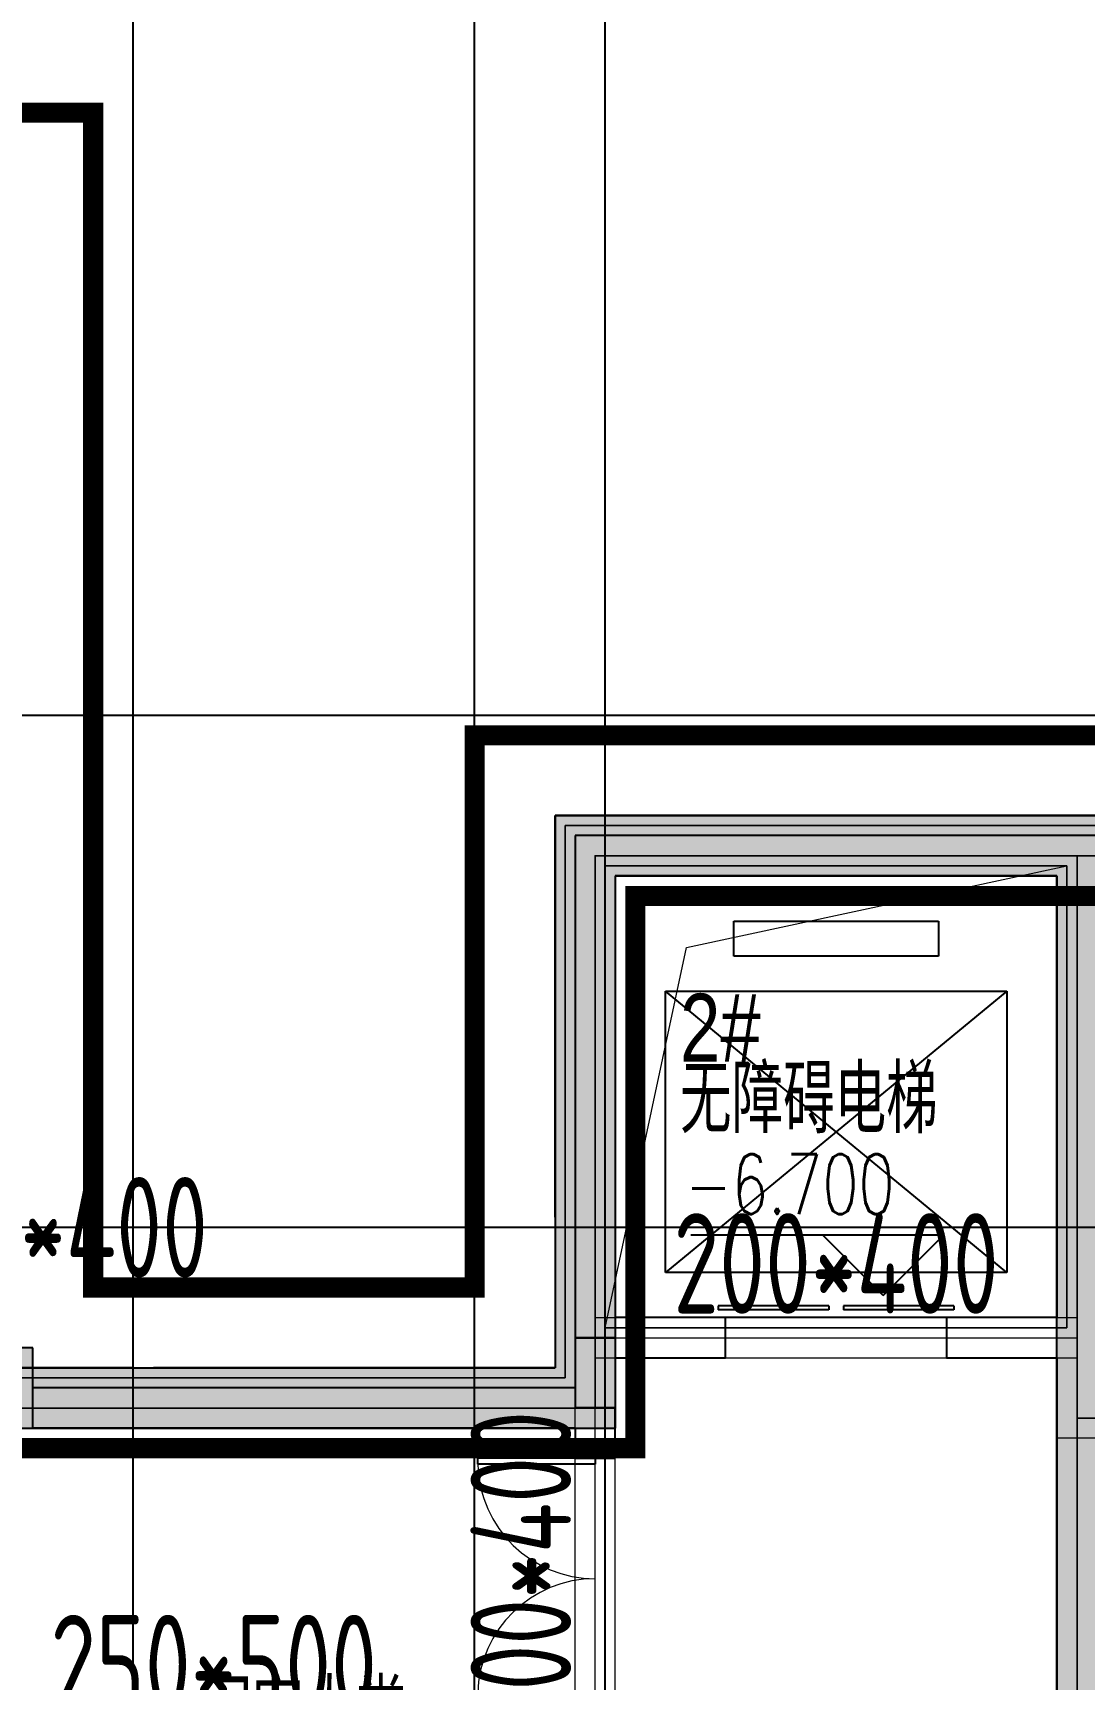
# Model space of a CAD drawing. Extents: x 369444 to 684549, y -549309 to 575337.
# Drawn here: x 434074 to 439310, y 460457 to 468654 of the extents above; entities that cross this region are included whole.
import ezdxf

# ---------------------------------------------------------------- set-up
doc = ezdxf.new("R2010")
doc.units = 0
doc.header["$LTSCALE"] = 1000
doc.header["$MEASUREMENT"] = 0
doc.linetypes.add('DASH', pattern=[0.35, 0.25, -0.1])
for name, color, linetype, lineweight, true_color in [('-1-0-1', 7, 'Continuous', 0, 0xc0c0c0), ('-1-1-2', 7, 'Continuous', 0, 0xc0c0c0), ('-2-0-1', 1, 'Continuous', 0, 0xff0000), ('-2-1-2', 9, 'Continuous', 0, 0x808080), ('1-6-1', 7, 'Continuous', 0, 0x55ff55), ('1-6-2', 7, 'Continuous', 0, 0x55ff55), ('11-6-5', 2, 'Continuous', 0, 0xffff00), ('12-6-1', 4, 'Continuous', 0, 0x00ffff), ('12-6-2', 4, 'Continuous', 0, 0x00ffff), ('12-6-5', 4, 'Continuous', 0, 0x00ffff), ('22-0-1', 7, 'Continuous', 0, 0x969696), ('22-0-2', 7, 'Continuous', 0, 0x969696)]:
    doc.layers.add(name, color=color, linetype=linetype, lineweight=lineweight, true_color=true_color)
for name, color, linetype in [('A-WALL-HATCH', 8, 'Continuous'), ('COLUMN', 9, 'Continuous'), ('DIM_ELEV', 3, 'Continuous'), ('DOTE', 1, 'Continuous'), ('EVTR', 2, 'Continuous'), ('HS-A-轮廓线-地下室', 3, 'DASH'), ('PUB_HATCH', 8, 'Continuous'), ('PUB_TEXT', 7, 'Continuous'), ('WALL', 9, 'Continuous'), ('WINDOW', 4, 'Continuous'), ('二期轮廓线', 8, 'DASH'), ('防火分区线', 7, 'Continuous')]:
    doc.layers.add(name, color=color, linetype=linetype)
doc.styles.add('_TCH_DIM', font='SIMPLEX', dxfattribs={"bigfont": 'GBCBIG'})
doc.styles.add('HNSJY', font='hnsjy-07.shx', dxfattribs={"width": 0.8, "bigfont": 'hnsjy-hz.shx'})
doc.styles.add('yjkcad', font='yjkeng.shx', dxfattribs={"width": 0.7, "height": 250, "bigfont": 'yjkchn.shx'})

# ---------------------------------------------------------------- blocks, each defined once
blk = doc.blocks.new('$DORLIB2D$00000127')
at = {"color": 0}
for points in [[(-0.5333, 0.7949), (-0.5333, 0.6904)], [(-0.0333, 0.7949), (-0.5333, 0.7949)], [(-0.0333, 0.7949), (-0.0333, 0.6904)], [(0.5333, 0.7949), (0.0333, 0.7949)], [(0.0333, 0.7949), (0.0333, 0.6904)], [(0.5333, 0.7949), (0.5333, 0.6904)], [(-0.0333, 0.6904), (-0.5333, 0.6904)], [(0.5333, 0.6904), (0.0333, 0.6904)], [(0.5, 0.5), (-0.5, 0.5)]]:
    blk.add_lwpolyline(points, dxfattribs=at)
blk = doc.blocks.new('$DorLib2D$00000002')
for p, q in [((-0.5, 0), (-0.5, 0.4875)), ((-0.475, 0.4875), (-0.5, 0.4875)), ((-0.475, 0), (-0.475, 0.4875)), ((0.475, 0), (0.475, 0.4875)), ((0.475, 0.4875), (0.5, 0.4875)), ((0.5, 0), (0.5, 0.4875)), ((-0.5, 0), (-0.475, 0)), ((0.5, 0), (0.475, 0))]:
    blk.add_line(p, q)
at = {"lineweight": 13}
for centre, start, end in [((-0.4875, 0), 0, 88.53072), ((0.4875, 0), 91.46928, 180)]:
    blk.add_arc(centre, 0.4875, start, end, dxfattribs=at)

msp = doc.modelspace()

# ---------------------------------------------------------------- hatches: boundary and pattern name
at = {"layer": 'A-WALL-HATCH'}
msp.add_hatch(color=256, dxfattribs=at).paths.add_polyline_path([(434074.7, 461706.5), (434074.7, 462106.5), (433674.7, 462106.5), (433674.7, 461706.5)])
at = {"layer": 'PUB_HATCH'}
h = msp.add_hatch(color=256, dxfattribs=at)
h.dxf.hatch_style = 1
h.paths.add_polyline_path([(433674.5, 461707), (433674.5, 462107), (434074.5, 462107), (434074.5, 461707)], flags=17)
h.paths.add_polyline_path([(405174.5, 461707), (405174.5, 462107), (404774.5, 462107), (404774.5, 461707)], flags=17)
h.paths.add_polyline_path([(419974.5, 457857), (420074.5, 457857), (420074.5, 458357), (419574.5, 458357), (419574.5, 457857), (419724.5, 457857)], flags=17)
h.paths.add_polyline_path([(420174.5, 458357), (419574.5, 458357), (419574.5, 455257), (419974.5, 455257), (419974.5, 455457), (419824.5, 455457), (419824.5, 458107), (420174.5, 458107)])
h.paths.add_polyline_path([(399474.5, 455257), (399474.5, 460257), (400224.5, 460257), (400224.5, 460007), (399724.5, 460007), (399724.5, 455257)])
h.paths.add_polyline_path([(409249.5, 456957), (409249.5, 460257), (409499.5, 460257), (409499.5, 456957)])
h.paths.add_polyline_path([(393024.5, 457657), (393024.5, 452107), (393524.5, 452107), (393524.5, 451857), (392774.5, 451857), (392774.5, 457657)])
h.paths.add_polyline_path([(396324.5, 451857), (395424.5, 451857), (395424.5, 452107), (396324.5, 452107), (396324.5, 454357), (396574.5, 454357), (396574.5, 452107), (397124.5, 452107), (397124.5, 451857)])
h.paths.add_polyline_path([(402924.5, 453557), (402924.5, 451107), (403824.5, 451107), (403824.5, 450857), (402674.5, 450857), (402674.5, 453557)])
h.paths.add_polyline_path([(405624.5, 459557), (405624.5, 460257), (407674.5, 460257), (407674.5, 460007), (405874.5, 460007), (405874.5, 459557)])
h.paths.add_polyline_path([(416074.5, 453557), (416074.5, 450857), (414924.5, 450857), (414924.5, 451107), (415824.5, 451107), (415824.5, 453557)])
h.paths.add_polyline_path([(413574.5, 458107), (413074.5, 458107), (413074.5, 455457), (413274.5, 455457), (413274.5, 455257), (412824.5, 455257), (412824.5, 458357), (413574.5, 458357)])
h.paths.add_polyline_path([(419274.5, 453557), (419274.5, 450857), (418624.5, 450857), (418624.5, 451107), (419024.5, 451107), (419024.5, 453557)])
h.paths.add_polyline_path([(406974.5, 461656.8), (406974.5, 462557), (410374.5, 462557), (410374.5, 461656.8), (410174.5, 461656.8), (410174.5, 462357), (407174.5, 462357), (407174.5, 461656.7)], flags=17)
h.paths.add_polyline_path([(405274.5, 455457), (405674.5, 455457), (405674.5, 458107), (405174.5, 458107), (405174.5, 458357), (405874.5, 458357), (405874.5, 455257), (405274.5, 455257)])
h.paths.add_polyline_path([(399724.5, 451107), (400124.5, 451107), (400124.5, 450857), (399474.5, 450857), (399474.5, 451857), (398924.5, 451857), (398924.5, 452107), (399474.5, 452107), (399474.5, 453757), (399724.5, 453757), (399724.5, 452107)])
h.paths.add_polyline_path([(405924.5, 451107), (406124.5, 451107), (406124.5, 450857), (405924.5, 450857), (405524.5, 450857), (405524.5, 451107), (405674.5, 451107), (405674.5, 453557), (405924.5, 453557)])
h.paths.add_polyline_path([(418674.5, 458357), (419274.5, 458357), (419274.5, 455257), (418874.5, 455257), (418874.5, 455457), (419024.5, 455457), (419024.5, 458107), (418674.5, 458107)])
h.paths.add_polyline_path([(396324.5, 456907), (396324.5, 457407), (394524.5, 457407), (394524.5, 457657), (396574.5, 457657), (396574.5, 456907)])
h.paths.add_polyline_path([(401924.5, 458107), (401374.5, 458107), (401374.5, 456307), (401124.5, 456307), (401124.5, 458357), (401924.5, 458357)])
h.paths.add_polyline_path([(410174.5, 464207), (410174.5, 464757), (407974.5, 464757), (407974.5, 464207), (407774.5, 464207), (407774.5, 464957), (410374.5, 464957), (410374.5, 464207)], flags=17)
h.paths.add_polyline_path([(413074.5, 451107), (413224.5, 451107), (413224.5, 450857), (412824.5, 450857), (412624.5, 450857), (412624.5, 451107), (412824.5, 451107), (412824.5, 453557), (413074.5, 453557)])
h.paths.add_polyline_path([(439124.5, 455257), (439124.5, 460007), (438624.5, 460007), (438624.5, 460257), (439374.5, 460257), (439374.5, 455257)])
h.paths.add_polyline_path([(429349.5, 456957), (429349.5, 460257), (429599.5, 460257), (429599.5, 456957)])
h.paths.add_polyline_path([(446074.5, 457657), (446074.5, 451857), (445324.5, 451857), (445324.5, 452107), (445824.5, 452107), (445824.5, 457657)])
h.paths.add_polyline_path([(441724.5, 451857), (441724.5, 452107), (442274.5, 452107), (442274.5, 454357), (442524.5, 454357), (442524.5, 452107), (443424.5, 452107), (443424.5, 451857), (442524.5, 451857)])
h.paths.add_polyline_path([(432974.5, 459557), (432974.5, 460007), (431174.5, 460007), (431174.5, 460257), (433224.5, 460257), (433224.5, 459557)])
h.paths.add_polyline_path([(423024.5, 453557), (423024.5, 451107), (423924.5, 451107), (423924.5, 450857), (422774.5, 450857), (422774.5, 453557)])
h.paths.add_polyline_path([(425274.5, 458357), (426024.5, 458357), (426024.5, 455257), (425574.5, 455257), (425574.5, 455457), (425774.5, 455457), (425774.5, 458107), (425274.5, 458107)])
h.paths.add_polyline_path([(419824.5, 453557), (419824.5, 451107), (420224.5, 451107), (420224.5, 450857), (419574.5, 450857), (419574.5, 453557)])
h.paths.add_polyline_path([(431674.5, 461656.8), (431674.5, 462357), (428674.5, 462357), (428674.5, 461656.8), (428474.5, 461656.8), (428474.5, 462557), (431874.5, 462557), (431874.5, 461656.8)], flags=17)
h.paths.add_polyline_path([(433574.5, 455257), (432974.5, 455257), (432974.5, 458357), (433674.5, 458357), (433674.5, 458107), (433174.5, 458107), (433174.5, 455457), (433574.5, 455457)])
h.paths.add_polyline_path([(439124.5, 452107), (439124.5, 453757), (439374.5, 453757), (439374.5, 452107), (439924.5, 452107), (439924.5, 451857), (439374.5, 451857), (439374.5, 450857), (438724.5, 450857), (438724.5, 451107), (439124.5, 451107)])
h.paths.add_polyline_path([(444324.5, 457407), (442524.5, 457407), (442524.5, 456907), (442274.5, 456907), (442274.5, 457657), (444324.5, 457657)])
h.paths.add_polyline_path([(432924.5, 453557), (433174.5, 453557), (433174.5, 451107), (433324.5, 451107), (433324.5, 450857), (432924.5, 450857), (432724.5, 450857), (432724.5, 451107), (432924.5, 451107)])
h.paths.add_polyline_path([(436924.5, 458357), (437724.5, 458357), (437724.5, 456307), (437474.5, 456307), (437474.5, 458107), (436924.5, 458107)])
h.paths.add_polyline_path([(436174.5, 453557), (436174.5, 450857), (435024.5, 450857), (435024.5, 451107), (435924.5, 451107), (435924.5, 453557)])
h.paths.add_polyline_path([(428474.5, 464207), (428474.5, 464957), (431074.5, 464957), (431074.5, 464207), (430874.5, 464207), (430874.5, 464757), (428674.5, 464757), (428674.5, 464207)], flags=17)
h.paths.add_polyline_path([(429349.5, 451107), (429349.5, 454357), (429599.5, 454357), (429599.5, 451107), (430324.5, 451107), (430324.5, 450857), (429349.5, 450857), (428624.5, 450857), (428624.5, 451107)])
h.paths.add_polyline_path([(425774.5, 453557), (426024.5, 453557), (426024.5, 451107), (426224.5, 451107), (426224.5, 450857), (426024.5, 450857), (425624.5, 450857), (425624.5, 451107), (425774.5, 451107)])
h.paths.add_polyline_path([(413074.5, 461657.3), (413324.5, 461657.3), (413324.5, 462157.3), (412824.5, 462157.3), (412824.5, 461657.3)], flags=17)
h.paths.add_polyline_path([(425774.5, 461657), (426024.5, 461657), (426024.5, 462157), (425524.5, 462157), (425524.5, 461657)], flags=17)
edge = h.paths.add_edge_path()
edge.add_line((413074.5, 461657), (413074.5, 460057))
edge.add_line((413074.5, 460057), (411074.5, 460057))
edge.add_line((411074.5, 460057), (411074.5, 460257))
edge.add_line((411074.5, 460257), (412824.5, 460257))
edge.add_line((412824.5, 460257), (412824.5, 461657.3))
edge.add_line((404774.5, 461707), (401874.5, 461707))
edge.add_line((401874.5, 461707), (401874.5, 464457))
edge.add_line((401874.5, 464457), (399674.5, 464457))
edge.add_line((399674.5, 464457), (399674.5, 461657))
edge.add_line((399674.5, 461657), (399174.5, 461657))
edge.add_line((399174.5, 461657), (399174.5, 461857))
edge.add_line((399174.5, 461857), (399474.5, 461857))
edge.add_line((399474.5, 461857), (399474.5, 464457))
edge.add_line((399474.5, 464457), (397174.5, 464457))
edge.add_line((397174.5, 464457), (397174.5, 463507))
edge.add_line((397174.5, 463507), (396924.5, 463507))
edge.add_line((396924.5, 463507), (396924.5, 464457))
edge.add_line((396924.5, 464457), (396924.5, 464907))
edge.add_line((396924.5, 464907), (392224.5, 464907))
edge.add_line((392224.5, 464907), (392224.5, 461907))
edge.add_line((392224.5, 461907), (393024.5, 461907))
edge.add_line((393024.5, 461907), (393024.5, 461157))
edge.add_line((393024.5, 461157), (392774.5, 461157))
edge.add_line((392774.5, 461157), (392774.5, 461657))
edge.add_line((392774.5, 461657), (391974.5, 461657))
edge.add_line((391974.5, 461657), (391974.5, 465157))
edge.add_line((391974.5, 465157), (397174.5, 465157))
edge.add_line((397174.5, 465157), (397174.5, 464707))
edge.add_line((397174.5, 464707), (399674.5, 464707))
edge.add_line((399674.5, 464707), (402124.5, 464707))
edge.add_line((402124.5, 464707), (402124.5, 461957))
edge.add_line((402124.5, 461957), (404774.5, 461957))
edge.add_line((426024.5, 461657), (426024.5, 460257))
edge.add_line((426024.5, 460257), (427774.5, 460257))
edge.add_line((427774.5, 460257), (427774.5, 460057))
edge.add_line((427774.5, 460057), (425774.5, 460057))
edge.add_line((425774.5, 460057), (425774.5, 461657))
edge.add_line((434074.5, 461957), (436724.5, 461957))
edge.add_line((436724.5, 461957), (436724.5, 464707))
edge.add_line((436724.5, 464707), (439174.5, 464707))
edge.add_line((439174.5, 464707), (441674.5, 464707))
edge.add_line((441674.5, 464707), (441674.5, 465157))
edge.add_line((441674.5, 465157), (446874.5, 465157))
edge.add_line((446874.5, 465157), (446874.5, 461657))
edge.add_line((446874.5, 461657), (446074.5, 461657))
edge.add_line((446074.5, 461657), (446074.5, 461157))
edge.add_line((446074.5, 461157), (445824.5, 461157))
edge.add_line((445824.5, 461157), (445824.5, 461907))
edge.add_line((445824.5, 461907), (446624.5, 461907))
edge.add_line((446624.5, 461907), (446624.5, 464907))
edge.add_line((446624.5, 464907), (441924.5, 464907))
edge.add_line((441924.5, 464907), (441924.5, 464457))
edge.add_line((441924.5, 464457), (441924.5, 463507))
edge.add_line((441924.5, 463507), (441674.5, 463507))
edge.add_line((441674.5, 463507), (441674.5, 464457))
edge.add_line((441674.5, 464457), (439374.5, 464457))
edge.add_line((439374.5, 464457), (439374.5, 461857))
edge.add_line((439374.5, 461857), (439674.5, 461857))
edge.add_line((439674.5, 461857), (439674.5, 461657))
edge.add_line((439674.5, 461657), (439174.5, 461657))
edge.add_line((439174.5, 461657), (439174.5, 464457))
edge.add_line((439174.5, 464457), (436974.5, 464457))
edge.add_line((436974.5, 464457), (436974.5, 461707))
edge.add_line((436974.5, 461707), (434074.5, 461707))
edge.add_line((405174.5, 462107), (405174.5, 467557))
edge.add_line((405174.5, 467557), (412274.5, 467557))
edge.add_line((412274.5, 467557), (412274.5, 464707))
edge.add_line((412274.5, 464707), (412824.5, 464707))
edge.add_line((412824.5, 464707), (412824.5, 464307))
edge.add_line((412824.5, 464307), (413074.5, 464307))
edge.add_line((413074.5, 464307), (413074.5, 464957))
edge.add_line((413074.5, 464957), (412524.5, 464957))
edge.add_line((412524.5, 464957), (412524.5, 467557))
edge.add_line((412524.5, 467557), (413374.5, 467557))
edge.add_line((413374.5, 467557), (413374.5, 465557))
edge.add_line((413374.5, 465557), (419424.5, 465557))
edge.add_line((404924.5, 462107), (404924.5, 467807))
edge.add_line((404924.5, 467807), (412274.5, 467807))
edge.add_line((412274.5, 467807), (413624.5, 467807))
edge.add_line((413624.5, 467807), (413624.5, 465807))
edge.add_line((413624.5, 465807), (419424.5, 465807))
edge.add_line((419924.5, 465557), (425474.5, 465557))
edge.add_line((425474.5, 465557), (425474.5, 467557))
edge.add_line((425474.5, 467557), (426324.5, 467557))
edge.add_line((426324.5, 467557), (426324.5, 464957))
edge.add_line((426324.5, 464957), (425774.5, 464957))
edge.add_line((425774.5, 464957), (425774.5, 464307))
edge.add_line((425774.5, 464307), (426024.5, 464307))
edge.add_line((426024.5, 464307), (426024.5, 464707))
edge.add_line((426024.5, 464707), (426574.5, 464707))
edge.add_line((426574.5, 464707), (426574.5, 467557))
edge.add_line((426574.5, 467557), (433674.5, 467557))
edge.add_line((433674.5, 467557), (433674.5, 462107))
edge.add_line((419924.5, 465807), (425224.5, 465807))
edge.add_line((425224.5, 465807), (425224.5, 467807))
edge.add_line((425224.5, 467807), (426574.5, 467807))
edge.add_line((426574.5, 467807), (433924.5, 467807))
edge.add_line((433924.5, 467807), (433924.5, 462107))
h.paths.add_polyline_path([(410224.5, 451107), (410224.5, 450857), (408524.5, 450857), (408524.5, 451107), (409249.5, 451107), (409249.5, 454357), (409499.5, 454357), (409499.5, 451107)])
h = msp.add_hatch(color=256, dxfattribs=at)
h.dxf.hatch_style = 1
h.paths.add_polyline_path([(442724.5, 464907), (442724.5, 465157), (441674.5, 465157), (441674.5, 464707), (436724.5, 464707), (436724.5, 461957), (434074.5, 461957), (434074.5, 461707), (436974.5, 461707), (436974.5, 464457), (439174.5, 464457), (439174.5, 461657), (439674.5, 461657), (439674.5, 461857), (439374.5, 461857), (439374.5, 464457), (441674.5, 464457), (441674.5, 463507), (441924.5, 463507), (441924.5, 464907)])
h.paths.add_polyline_path([(446024.5, 465157), (446024.5, 464907), (446624.5, 464907), (446624.5, 461907), (445824.5, 461907), (445824.5, 461157), (446074.5, 461157), (446074.5, 461657), (446874.5, 461657), (446874.5, 465157)])
for points in [[(436974.6, 464457), (436674.6, 464757), (436674.6, 462007), (436974.6, 461707)], [(436674.6, 464757), (436974.6, 464457), (439174.6, 464457), (439294.6, 464517), (439274.6, 464757)], [(439294.6, 464517), (439424.6, 464457), (441924.6, 464457), (441624.6, 464757), (439274.6, 464757)], [(439174.6, 460257), (439424.6, 460007), (439424.6, 464457), (439294.6, 464517), (439174.6, 464457)], [(433974.6, 462007), (433674.6, 461707), (436974.6, 461707), (436674.6, 462007)]]:
    msp.add_hatch(color=256, dxfattribs=at).paths.add_polyline_path(points)

# ---------------------------------------------------------------- linework, layer by layer
at = {"layer": '-1-0-1', "color": 0}
for p in [(436874.4, 464556.9, -3600), (439274.4, 464556.9, -3600), (436874.4, 462156.9, -3600), (439274.4, 462156.9, -3600), (436874.4, 461806.9, -3600), (439274.4, 461756.9, -3600)]:
    msp.add_point(p, dxfattribs=at)
at = {"layer": '-1-1-2', "color": 0}
for p, q in [((436874.4, 464556.9, -3600), (436874.4, 464556.9)), ((439274.4, 464556.9, -3600), (439274.4, 464556.9)), ((436874.4, 462156.9, -3600), (436874.4, 462156.9)), ((439274.4, 462156.9, -3600), (439274.4, 462156.9)), ((436874.4, 461806.9, -3600), (436874.4, 461806.9)), ((439274.4, 461756.9, -3600), (439274.4, 461756.9))]:
    msp.add_line(p, q, dxfattribs=at)
at = {"layer": '-2-0-1', "color": 0}
for p, q in [((436874.4, 462156.9, -3600), (436874.4, 464556.9, -3600)), ((436874.4, 464556.9, -3600), (439274.4, 464556.9, -3600)), ((439274.4, 464556.9, -3600), (441124.4, 464556.9, -3600)), ((439274.4, 462156.9, -3600), (439274.4, 464556.9, -3600)), ((436874.4, 461806.9, -3600), (436874.4, 462156.9, -3600)), ((436874.4, 462156.9, -3600), (439274.4, 462156.9, -3600)), ((439274.4, 461756.9, -3600), (439274.4, 462156.9, -3600)), ((433774.4, 461806.9, -3600), (436874.4, 461806.9, -3600)), ((436874.4, 460156.9, -3600), (436874.4, 461806.9, -3600)), ((439274.4, 461756.9, -3600), (439674.4, 461756.9, -3600)), ((439274.4, 460156.9, -3600), (439274.4, 461756.9, -3600))]:
    msp.add_line(p, q, dxfattribs=at)
at = {"layer": '-2-1-2', "color": 0}
for p, q in [((436874.4, 462156.9), (436874.4, 464556.9)), ((436874.4, 464556.9), (439274.4, 464556.9)), ((439274.4, 464556.9), (441124.4, 464556.9)), ((439274.4, 462156.9), (439274.4, 464556.9)), ((436874.4, 461806.9), (436874.4, 462156.9)), ((436874.4, 462156.9), (439274.4, 462156.9)), ((439274.4, 461756.9), (439274.4, 462156.9)), ((433774.4, 461806.9), (436874.4, 461806.9)), ((436874.4, 460156.9), (436874.4, 461806.9)), ((439274.4, 461756.9), (439674.4, 461756.9)), ((439274.4, 460156.9), (439274.4, 461756.9))]:
    msp.add_line(p, q, dxfattribs=at)
at = {"layer": '1-6-1', "color": 0}
for p, q in [((436724.4, 464706.9, -3600), (436724.4, 462156.9, -3600)), ((436724.4, 464706.9), (436724.4, 464706.9, -3600)), ((436724.4, 462156.9), (436724.4, 464706.9)), ((436724.4, 464706.9, -3600), (436724.4, 464706.9)), ((439274.4, 464706.9, -3600), (436724.4, 464706.9, -3600)), ((436724.4, 464706.9), (439274.4, 464706.9)), ((439274.4, 464706.9, -3600), (439274.4, 464706.9)), ((441124.4, 464706.9, -3600), (439274.4, 464706.9, -3600)), ((439274.4, 464706.9), (441124.4, 464706.9)), ((439274.4, 464706.9), (439274.4, 464706.9, -3600)), ((436974.4, 464456.9), (436974.4, 462156.9)), ((436974.4, 464456.9, -3600), (436974.4, 464456.9)), ((436974.4, 462156.9, -3600), (436974.4, 464456.9, -3600)), ((436974.4, 464456.9), (436974.4, 464456.9, -3600)), ((439174.4, 464456.9), (436974.4, 464456.9)), ((436974.4, 464456.9, -3600), (439174.4, 464456.9, -3600)), ((439174.4, 464456.9, -3600), (439174.4, 464456.9)), ((439174.4, 464456.9, -3600), (439174.4, 462156.9, -3600)), ((439174.4, 464456.9), (439174.4, 464456.9, -3600)), ((439174.4, 462156.9), (439174.4, 464456.9)), ((436724.4, 462156.9, -3600), (436724.4, 461956.9, -3600)), ((436724.4, 462156.9), (436724.4, 462156.9, -3600)), ((436724.4, 461956.9), (436724.4, 462156.9)), ((436724.4, 462156.9, -3600), (436724.4, 462156.9)), ((436974.4, 462156.9), (436974.4, 461706.9)), ((436974.4, 462156.9, -3600), (436974.4, 462156.9)), ((436974.4, 461706.9, -3600), (436974.4, 462156.9, -3600)), ((436974.4, 462156.9), (436974.4, 462156.9, -3600)), ((439174.4, 462156.9, -3600), (439174.4, 462156.9)), ((439174.4, 462156.9, -3600), (439174.4, 461756.9, -3600)), ((439174.4, 462156.9), (439174.4, 462156.9, -3600)), ((439174.4, 461756.9), (439174.4, 462156.9)), ((436724.4, 461956.9, -3600), (433924.4, 461956.9, -3600)), ((433924.4, 461956.9), (436724.4, 461956.9)), ((436724.4, 461956.9), (436724.4, 461956.9, -3600)), ((436724.4, 461956.9, -3600), (436724.4, 461956.9)), ((439174.4, 461756.9, -3600), (439174.4, 461756.9)), ((439174.4, 461756.9, -3600), (439174.4, 460256.9, -3600)), ((439174.4, 461756.9), (439174.4, 461756.9, -3600)), ((439174.4, 460256.9), (439174.4, 461756.9)), ((436974.4, 461706.9), (433674.4, 461706.9)), ((433674.4, 461706.9, -3600), (436974.4, 461706.9, -3600)), ((436974.4, 461706.9, -3600), (436974.4, 461706.9)), ((436974.4, 461706.9), (436974.4, 461706.9, -3600))]:
    msp.add_line(p, q, dxfattribs=at)
at = {"layer": '1-6-2', "color": 0}
for p, q in [((436874.4, 464556.9), (436874.4, 462156.9)), ((436874.4, 464556.9, -3600), (436874.4, 464556.9)), ((436874.4, 462156.9, -3600), (436874.4, 464556.9, -3600)), ((436874.4, 464556.9), (436874.4, 464556.9, -3600)), ((439274.4, 464556.9), (436874.4, 464556.9)), ((436874.4, 464556.9, -3600), (439274.4, 464556.9, -3600)), ((439274.4, 464556.9), (439274.4, 464556.9, -3600)), ((441124.4, 464556.9), (439274.4, 464556.9)), ((439274.4, 464556.9, -3600), (441124.4, 464556.9, -3600)), ((439274.4, 464556.9, -3600), (439274.4, 464556.9)), ((439274.4, 464556.9), (439274.4, 462156.9)), ((439274.4, 464556.9, -3600), (439274.4, 464556.9)), ((439274.4, 462156.9, -3600), (439274.4, 464556.9, -3600)), ((436874.4, 462156.9), (436874.4, 461806.9)), ((436874.4, 462156.9, -3600), (436874.4, 462156.9)), ((436874.4, 461806.9, -3600), (436874.4, 462156.9, -3600)), ((436874.4, 462156.9), (436874.4, 462156.9, -3600)), ((439274.4, 462156.9), (439274.4, 462156.9, -3600)), ((439274.4, 462156.9), (439274.4, 461756.9)), ((439274.4, 462156.9, -3600), (439274.4, 462156.9)), ((439274.4, 461756.9, -3600), (439274.4, 462156.9, -3600)), ((436874.4, 461806.9), (433774.4, 461806.9)), ((433774.4, 461806.9, -3600), (436874.4, 461806.9, -3600)), ((436874.4, 461806.9, -3600), (436874.4, 461806.9)), ((436874.4, 461806.9), (436874.4, 461806.9, -3600)), ((439274.4, 461756.9), (439274.4, 461756.9, -3600)), ((439674.4, 461756.9), (439274.4, 461756.9)), ((439274.4, 461756.9, -3600), (439674.4, 461756.9, -3600)), ((439274.4, 461756.9), (439274.4, 461756.9, -3600)), ((439274.4, 461756.9), (439274.4, 460156.9)), ((439274.4, 461756.9, -3600), (439274.4, 461756.9)), ((439274.4, 460156.9, -3600), (439274.4, 461756.9, -3600))]:
    msp.add_line(p, q, dxfattribs=at)
at = {"layer": '12-6-1', "color": 0}
for p, q in [((436874.4, 462256.9), (436874.4, 462056.9)), ((436874.4, 462256.9, -400), (436874.4, 462256.9)), ((436874.4, 462056.9, -400), (436874.4, 462256.9, -400)), ((436874.4, 462256.9), (439274.4, 462256.9)), ((436874.4, 462256.9, -400), (439274.4, 462256.9, -400)), ((439274.4, 462256.9), (439274.4, 462056.9)), ((439274.4, 462256.9, -400), (439274.4, 462256.9)), ((439274.4, 462056.9, -400), (439274.4, 462256.9, -400)), ((436874.4, 462056.9), (436874.4, 462056.9, -400)), ((436874.4, 462056.9), (439274.4, 462056.9)), ((436874.4, 462056.9, -400), (439274.4, 462056.9, -400)), ((439274.4, 462056.9), (439274.4, 462056.9, -400)), ((436774.4, 461806.9), (436974.4, 461806.9)), ((436774.4, 461806.9, -400), (436774.4, 461806.9)), ((436974.4, 461806.9, -400), (436774.4, 461806.9, -400)), ((436774.4, 460156.9), (436774.4, 461806.9)), ((436774.4, 460156.9, -400), (436774.4, 461806.9, -400)), ((436974.4, 461806.9), (436974.4, 461806.9, -400)), ((436974.4, 460156.9), (436974.4, 461806.9)), ((436974.4, 460156.9, -400), (436974.4, 461806.9, -400))]:
    msp.add_line(p, q, dxfattribs=at)
at = {"layer": '12-6-2', "color": 0}
for p, q in [((436874.4, 462156.9), (439274.4, 462156.9)), ((436874.4, 460156.9), (436874.4, 461806.9))]:
    msp.add_line(p, q, dxfattribs=at)
at = {"layer": '22-0-1', "color": 0}
for p, q in [((436924.3, 464506.4, -100), (436924.3, 462206.4, -100)), ((439224.3, 464506.4, -100), (436924.3, 464506.4, -100)), ((436924.4, 464506.9, -100), (439224.4, 464506.9, -100)), ((436924.4, 464506.9), (436924.4, 464506.9, -100)), ((439224.4, 464506.9), (436924.4, 464506.9)), ((436924.4, 464506.9, -100), (436924.4, 464506.9)), ((436924.4, 462206.9, -100), (436924.4, 464506.9, -100)), ((436924.4, 464506.9), (436924.4, 462206.9)), ((439224.4, 464506.9, -100), (436924.4, 464506.9, -100)), ((436924.4, 464506.9, -100), (436924.4, 462206.9, -100)), ((439224.4, 464506.9, -100), (436924.4, 464506.9, -100)), ((436924.4, 464506.9, -100), (436924.4, 462206.9, -100)), ((437330.3, 464099.4, -100), (439224.3, 464506.4, -100)), ((439224.4, 464506.9, -100), (439224.4, 464506.9)), ((439224.4, 464506.9, -100), (439224.4, 462206.9, -100)), ((439224.4, 464506.9), (439224.4, 464506.9, -100)), ((439224.4, 462206.9), (439224.4, 464506.9)), ((439224.4, 462206.9, -100), (439224.4, 464506.9, -100)), ((439224.4, 462206.9, -100), (439224.4, 464506.9, -100)), ((436924.3, 462206.4, -100), (437330.3, 464099.4, -100)), ((436924.4, 462206.9, -100), (436924.4, 462206.9)), ((439224.4, 462206.9, -100), (436924.4, 462206.9, -100)), ((436924.4, 462206.9), (439224.4, 462206.9)), ((436924.4, 462206.9), (436924.4, 462206.9, -100)), ((436924.4, 462206.9, -100), (439224.4, 462206.9, -100)), ((436924.4, 462206.9, -100), (439224.4, 462206.9, -100)), ((439224.4, 462206.9, -100), (439224.4, 462206.9)), ((439224.4, 462206.9), (439224.4, 462206.9, -100))]:
    msp.add_line(p, q, dxfattribs=at)
at = {"layer": '22-0-2', "color": 0}
for p, q in [((439224.4, 464506.9, -100), (436924.4, 464506.9, -100)), ((436924.4, 464506.9, -100), (436924.4, 462206.9, -100)), ((439224.4, 462206.9, -100), (439224.4, 464506.9, -100)), ((436924.4, 462206.9, -100), (439224.4, 462206.9, -100))]:
    msp.add_line(p, q, dxfattribs=at)
at = {"layer": 'COLUMN', "color": 8}
for p, q in [((434074.7, 462106.5), (433674.7, 462106.5)), ((434074.7, 461706.5), (434074.7, 462106.5)), ((433674.7, 461706.5), (434074.7, 461706.5))]:
    msp.add_line(p, q, dxfattribs=at)
at = {"layer": 'DIM_ELEV'}
for p, q in [((438608.7, 462668), (437351.8, 462668)), ((438308.7, 462368), (438008.7, 462668)), ((438308.7, 462368), (438608.7, 462668))]:
    msp.add_line(p, q, dxfattribs=at)
at = {"layer": 'DOTE', "color": 8}
for p, q in [((434574.5, 261807), (434574.5, 476704.8)), ((436274.5, 59364.2), (436274.5, 476704.8)), ((436924.5, 59364.2), (436924.5, 476704.8))]:
    msp.add_line(p, q, dxfattribs=at)
at = {"layer": 'DOTE', "color": 8, "lineweight": -2}
for p, q in [((377844.4, 465257), (624570.9, 465257)), ((377844.4, 462707), (624570.9, 462707))]:
    msp.add_line(p, q, dxfattribs=at)
at = {"layer": 'EVTR'}
for p, q in [((437564.5, 464057), (437564.5, 464232)), ((437564.5, 464232), (438584.5, 464232)), ((438584.5, 464232), (438584.5, 464057)), ((438584.5, 464057), (437564.5, 464057)), ((437224.5, 462482), (437224.5, 463882)), ((437224.5, 463882), (438924.5, 463882)), ((438924.5, 463882), (437224.5, 462482)), ((438924.5, 462482), (437224.5, 463882)), ((438924.5, 463882), (438924.5, 462482)), ((438924.5, 462482), (437224.5, 462482))]:
    msp.add_line(p, q, dxfattribs=at)
at = {"layer": 'HS-A-轮廓线-地下室', "lineweight": -2, "ltscale": 8}
msp.add_lwpolyline([(441624.5, 464757), (436674.5, 464757), (436674.5, 462007), (433974.5, 462007), (433974.5, 467857), (433974.5, 467857), (424874.5, 467857), (424874.5, 465807), (413974.5, 465807), (413974.5, 467857), (404874.5, 467857), (404874.5, 462007), (402174.5, 462007), (402174.5, 464757), (397174.5, 464757)], dxfattribs=at)
at = {"layer": 'PUB_HATCH', "lineweight": 0, "ltscale": 1}
msp.add_lwpolyline([(434074.5, 461957), (436724.5, 461957), (436724.5, 464707), (439174.5, 464707), (441674.5, 464707), (441674.5, 465157), (442724.5, 465157), (442724.5, 464907), (441924.5, 464907), (441924.5, 464457), (441924.5, 463507), (441674.5, 463507), (441674.5, 464457), (439374.5, 464457), (439374.5, 461857), (439674.5, 461857), (439674.5, 461657), (439174.5, 461657), (439174.5, 464457), (436974.5, 464457), (436974.5, 461707), (434074.5, 461707)], dxfattribs=at)
msp.add_lwpolyline([(433674.5, 461707), (433674.5, 462107), (434074.5, 462107), (434074.5, 461707)], close=True, dxfattribs=at)
at = {"layer": 'WALL'}
for p, q in [((436674.6, 464757), (436674.6, 462007)), ((436674.6, 464757), (439274.6, 464757)), ((439274.6, 464757), (441624.6, 464757)), ((439374.5, 464657), (436774.5, 464657)), ((436774.5, 464657), (436774.5, 462157)), ((439174.5, 464457), (436974.5, 464457)), ((436974.5, 464457), (436974.5, 462257)), ((436974.6, 464457), (436974.6, 461707)), ((436974.6, 464457), (439174.6, 464457)), ((439174.5, 464457), (439174.5, 462257)), ((439174.6, 460257), (439174.6, 464457)), ((437524.5, 462257), (436974.5, 462257)), ((437524.5, 462057), (437524.5, 462257)), ((439174.5, 462257), (438624.5, 462257)), ((438624.5, 462257), (438624.5, 462057)), ((436774.5, 462157), (436974.5, 462157)), ((436774.5, 462157), (436774.5, 461907)), ((436974.5, 462157), (436774.5, 462157)), ((436774.5, 462157), (436774.5, 461807)), ((436974.5, 462157), (436974.5, 461807)), ((433974.6, 462007), (436674.6, 462007)), ((436974.5, 462057), (437524.5, 462057)), ((436974.5, 462057), (436974.5, 461807)), ((438624.5, 462057), (439174.5, 462057)), ((439174.5, 462057), (439174.5, 458407)), ((436774.5, 461907), (434074.7, 461907)), ((436974.5, 461807), (436774.5, 461807)), ((436774.5, 461807), (436974.5, 461807)), ((436974.5, 461557), (436974.5, 461807)), ((433674.6, 461707), (436974.6, 461707)), ((436774.5, 461707), (434074.7, 461707)), ((436774.5, 461707), (436774.5, 461557)), ((436774.5, 461557), (436974.5, 461557))]:
    msp.add_line(p, q, dxfattribs=at)
at = {"layer": '二期轮廓线', "ltscale": 6}
msp.add_lwpolyline([(441624.6, 464757), (436674.6, 464757), (436674.7, 462007), (433974.7, 462007), (433974.6, 467857), (433974.6, 467857), (424874.6, 467857), (424874.7, 465807), (413974.7, 465807), (413974.7, 467857), (404874.6, 467857), (404874.7, 462007), (402174.7, 462007), (402174.6, 464757), (397174.6, 464757)], dxfattribs=at)
at = {"layer": '防火分区线', "color": 114, "linetype": 'DASH', "ltscale": 8, "const_width": 100}
for points in [[(441224.5, 465157), (436274.5, 465157), (436274.5, 462407), (434374.5, 462407), (434374.5, 467807.1), (434374.5, 468257), (424474.5, 468257), (424474.5, 466207.1), (414374.5, 466207), (414374.5, 468207), (412074.5, 468207), (412074.5, 464407), (412574.5, 464407), (412574.5, 459707), (416924.5, 459707), (416924.5, 455756.9), (415524.5, 455756.9), (415524.5, 451357), (414774.5, 451357), (414774.5, 427356.9), (415049.5, 427356.9), (415049.5, 423057)], [(442024.5, 464357), (437074.5, 464357), (437074.5, 461607), (433574.5, 461607), (433574.5, 467457), (425274.5, 467457), (425274.5, 465407.1), (413574.5, 465407), (413574.5, 467407), (412874.5, 467407), (412874.5, 465207), (413374.5, 465207), (413374.5, 460507), (417724.5, 460507), (417724.5, 454956.9), (416324.5, 454956.9), (416324.5, 450557), (415574.5, 450557), (415574.5, 428156.9), (415849.5, 428156.9), (415849.5, 423407.1), (465574.6, 423442.4)]]:
    msp.add_lwpolyline(points, dxfattribs=at)

# ---------------------------------------------------------------- block references
at = {"layer": 'WINDOW', "xscale": 1100, "yscale": 200, "zscale": 1100}
msp.add_blockref('$DORLIB2D$00000127', (438074.5, 462157), dxfattribs=at)
at = {"layer": 'WINDOW', "xscale": 1200, "yscale": 1200, "zscale": -1200, "rotation": 90}
msp.add_blockref('$DorLib2D$00000002', (436874.5, 460957), dxfattribs=at)

# ---------------------------------------------------------------- texts
at = {"layer": '11-6-5', "color": 0, "insert": (434124.4, 462456.9, -3600), "char_height": 500, "attachment_point": 8, "style": 'yjkcad'}
msp.add_mtext('400*400', dxfattribs=at)
at = {"layer": '12-6-5', "color": 0, "char_height": 500, "attachment_point": 8, "style": 'yjkcad'}
for s, insert in [('200*400', (438074.4, 462276.9)), ('250*500', (434974.4, 460276.9))]:
    msp.add_mtext(s, dxfattribs=dict(at, insert=insert))
at = {"layer": '12-6-5', "color": 0, "insert": (436754.4, 460981.9), "char_height": 500, "attachment_point": 8, "rotation": 90, "style": 'yjkcad'}
msp.add_mtext('200*400', dxfattribs=at)
at = {"layer": 'DIM_ELEV', "color": 7, "style": '_TCH_DIM', "width": 0.705882}
msp.add_text('-6.700', height=297.5, dxfattribs=at).set_placement((437321.8, 462773))
at = {"layer": 'PUB_TEXT', "style": 'HNSJY', "width": 0.8}
for s, p in [('2#', (437297.6, 463531.9)), ('无障碍电梯', (437297.6, 463175.2)), ('回家大堂', (434909.6, 460115.1))]:
    msp.add_text(s, height=337.59, dxfattribs=at).set_placement(p)

doc.saveas('drawing.dxf')
